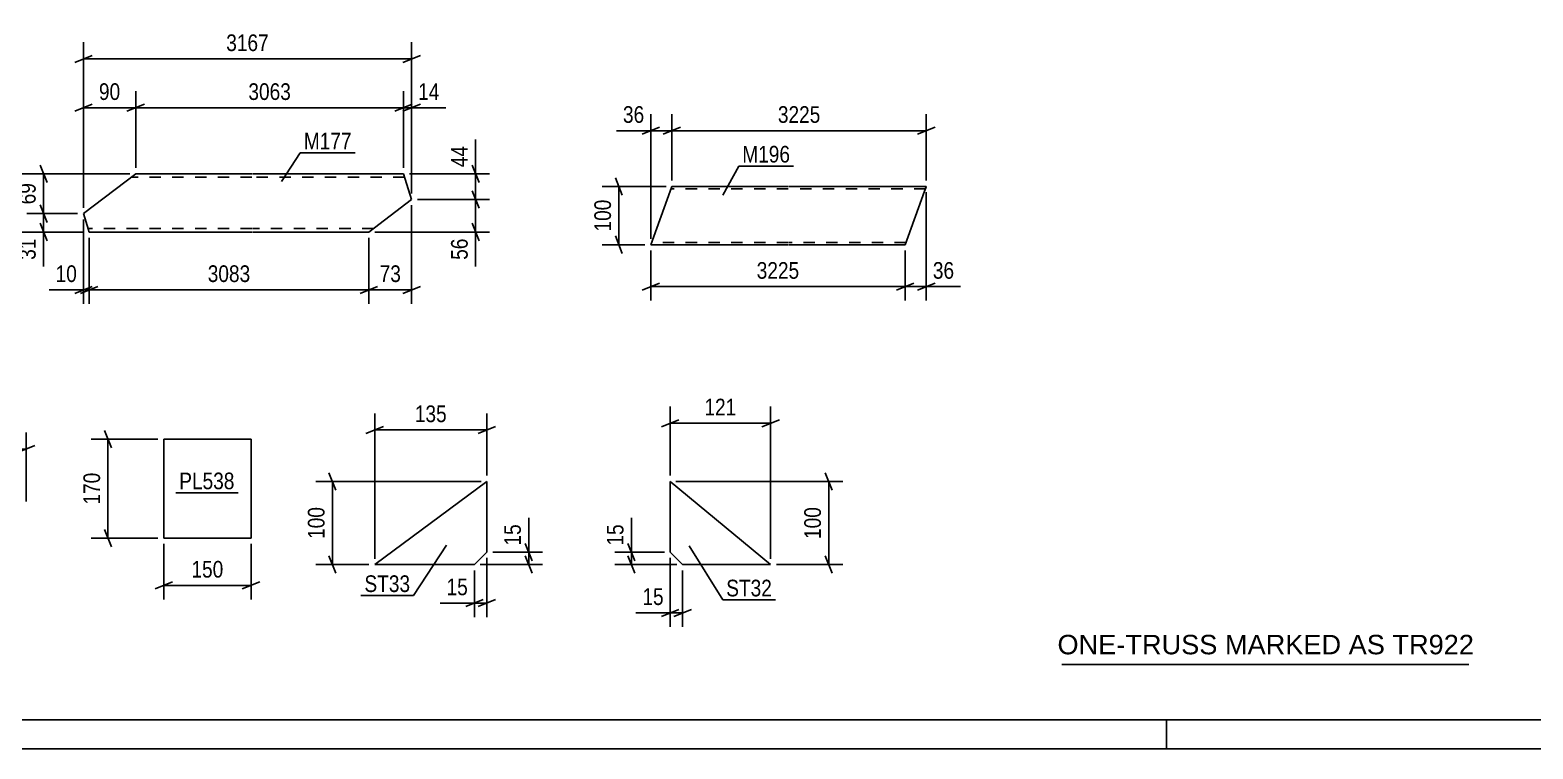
# Model space of a CAD drawing. Header units: millimetres. Extents: x 0 to 841, y 0 to 594.
# Drawn here: x 225.6 to 484, y 0 to 123.5 of the extents above; entities that cross this region are included whole.
import ezdxf

# ---------------------------------------------------------------- set-up
doc = ezdxf.new("R2010")
doc.units = ezdxf.units.MM
doc.linetypes.add('DXK_LINE_DOT2', pattern=[3.9198, 1.9599, -1.9599])
doc.styles.add('Arial', font='ARIAL.TTF', dxfattribs={"height": 0.2})
doc.styles.add('Arial Narrow', font='ARIALN.TTF', dxfattribs={"height": 0.2})

# ---------------------------------------------------------------- blocks, each defined once
blk = doc.blocks.new('Unknown-814521909-1135')
at = {"color": 5, "linetype": 'Continuous'}
for p, q in [((5, 5), (836, 5)), ((421, 0), (421, 5)), ((0, 0), (841, 0))]:
    blk.add_line(p, q, dxfattribs=at)
blk = doc.blocks.new('Unknown-814521909-11376')
at = {"color": 7, "linetype": 'Continuous'}
blk.add_line((403, 14.5), (473, 14.5), dxfattribs=at)
at = {"color": 7, "style": 'Arial'}
blk.add_text('ONE-TRUSS MARKED AS TR922', height=3.3428, dxfattribs=at).set_placement((402.24, 16.25))
blk = doc.blocks.new('Part-814521909-2175 - 2161')
at = {"color": 2, "linetype": 'Continuous'}
for p, q in [((248.56, 53.21), (248.56, 36.21)), ((248.56, 53.21), (263.56, 53.21)), ((263.56, 53.21), (263.56, 36.21)), ((248.56, 36.21), (263.56, 36.21))]:
    blk.add_line(p, q, dxfattribs=at)
blk = doc.blocks.new('Part-814521909-1887 - 1871')
at = {"color": 2, "linetype": 'Continuous'}
for p, q in [((352.91, 31.66), (335.64, 45.94)), ((335.64, 45.94), (335.64, 33.8)), ((335.64, 33.8), (337.78, 31.66)), ((337.78, 31.66), (352.91, 31.66))]:
    blk.add_line(p, q, dxfattribs=at)
blk = doc.blocks.new('Part-814521909-1812 - 1796')
at = {"color": 2, "linetype": 'Continuous'}
for p, q in [((304.12, 45.95), (284.83, 31.66)), ((304.12, 33.81), (304.12, 45.95)), ((301.98, 31.66), (304.12, 33.81)), ((284.83, 31.66), (301.98, 31.66))]:
    blk.add_line(p, q, dxfattribs=at)
blk = doc.blocks.new('Part-814521909-5874 - 5868')
at = {"color": 2, "linetype": 'Continuous'}
for p, q in [((335.65, 95.81), (332.3, 86.61)), ((335.94, 96.61), (335.65, 95.81)), ((355.94, 96.61), (335.94, 96.61)), ((379.68, 96.61), (356.04, 96.61)), ((376.04, 86.61), (379.39, 95.81)), ((379.66, 96.55), (379.39, 95.81)), ((379.66, 96.55), (379.68, 96.61)), ((355.94, 86.61), (332.3, 86.61)), ((376.04, 86.61), (356.04, 86.61))]:
    blk.add_line(p, q, dxfattribs=at)
at = {"color": 7, "linetype": 'DXK_LINE_DOT2'}
for p, q in [((355.94, 96.21), (335.8, 96.21)), ((379.54, 96.21), (356.04, 96.21)), ((379.39, 95.81), (379.6, 96.37)), ((355.94, 87.01), (332.45, 87.01)), ((376.19, 87.01), (356.04, 87.01))]:
    blk.add_line(p, q, dxfattribs=at)
blk = doc.blocks.new('Part-814521909-5952 - 5946')
at = {"color": 2, "linetype": 'Continuous'}
for p, q in [((234.74, 91.94), (243.73, 98.79)), ((263.73, 98.79), (243.73, 98.79)), ((289.8, 98.79), (263.83, 98.79)), ((289.8, 98.79), (291.18, 94.39)), ((291.18, 94.39), (283.83, 88.79)), ((235.61, 89.14), (234.74, 91.94)), ((235.69, 88.88), (235.61, 89.14)), ((235.72, 88.79), (235.69, 88.88)), ((263.73, 88.79), (235.72, 88.79)), ((283.83, 88.79), (263.83, 88.79))]:
    blk.add_line(p, q, dxfattribs=at)
at = {"color": 7, "linetype": 'DXK_LINE_DOT2'}
for p, q in [((263.73, 98.19), (242.94, 98.19)), ((289.99, 98.19), (263.83, 98.19)), ((235.52, 89.44), (235.49, 89.53)), ((263.73, 89.39), (235.53, 89.39)), ((284.62, 89.39), (263.83, 89.39))]:
    blk.add_line(p, q, dxfattribs=at)
blk = doc.blocks.new('StraightDimension-814521909-2177 - 2161')
at = {"color": 7, "linetype": 'Continuous'}
for p, q in [((239.55, 51.71), (238.35, 54.71)), ((247.56, 53.21), (236.1, 53.21)), ((238.95, 36.21), (238.95, 53.21)), ((247.56, 36.21), (236.1, 36.21)), ((238.35, 37.71), (239.55, 34.71))]:
    blk.add_line(p, q, dxfattribs=at)
at = {"color": 0}
blk.add_wipeout([(238.2, 48.05), (234, 48.05), (234, 41.37), (238.2, 41.37)], dxfattribs=at)
at = {"color": 3, "style": 'Arial Narrow'}
blk.add_text('170', height=2.863, rotation=90.0002, dxfattribs=at).set_placement((237.6, 41.97))
blk = doc.blocks.new('StraightDimension-814521909-2188 - 2161')
at = {"color": 7, "linetype": 'Continuous'}
for p, q in [((248.56, 35.21), (248.56, 25.68)), ((263.56, 35.21), (263.56, 25.68)), ((250.06, 28.68), (247.06, 27.48)), ((262.06, 27.48), (265.06, 28.68)), ((248.56, 28.08), (263.56, 28.08))]:
    blk.add_line(p, q, dxfattribs=at)
at = {"color": 0}
blk.add_wipeout([(259.41, 28.83), (259.41, 33.03), (252.72, 33.03), (252.72, 28.83)], dxfattribs=at)
at = {"color": 3, "style": 'Arial Narrow'}
blk.add_text('150', height=2.863, dxfattribs=at).set_placement((253.32, 29.43))
blk = doc.blocks.new('StraightDimension-814521909-1889 - 1871')
at = {"color": 7, "linetype": 'Continuous'}
for p, q in [((335.64, 32.8), (335.64, 20.97)), ((337.78, 30.66), (337.78, 20.97)), ((334.14, 22.77), (337.14, 23.97)), ((335.64, 23.37), (337.78, 23.37)), ((339.28, 23.97), (336.28, 22.77))]:
    blk.add_line(p, q, dxfattribs=at)
at = {"color": 0}
blk.add_wipeout([(335.11, 24.12), (335.11, 28.32), (330.26, 28.32), (330.26, 24.12)], dxfattribs=at)
at = {"color": 7, "linetype": 'Continuous'}
blk.add_line((335.64, 23.37), (329.73, 23.37), dxfattribs=at)
blk.add_line((335.64, 23.37), (329.73, 23.37), dxfattribs=at)
at = {"color": 3, "style": 'Arial Narrow'}
blk.add_text('15', height=2.863, dxfattribs=at).set_placement((330.86, 24.72))
blk = doc.blocks.new('StraightDimension-814521909-1911 - 1871')
at = {"color": 7, "linetype": 'Continuous'}
for p, q in [((334.64, 33.8), (326.11, 33.8)), ((328.36, 35.3), (329.56, 32.3)), ((328.96, 31.66), (328.96, 33.8)), ((336.78, 31.66), (326.11, 31.66)), ((329.56, 30.16), (328.36, 33.16))]:
    blk.add_line(p, q, dxfattribs=at)
at = {"color": 0}
blk.add_wipeout([(328.21, 39.18), (324.01, 39.18), (324.01, 34.32), (328.21, 34.32)], dxfattribs=at)
at = {"color": 7, "linetype": 'Continuous'}
blk.add_line((328.96, 33.8), (328.96, 39.71), dxfattribs=at)
blk.add_line((328.96, 33.8), (328.96, 39.71), dxfattribs=at)
at = {"color": 3, "style": 'Arial Narrow'}
blk.add_text('15', height=2.863, rotation=90.0002, dxfattribs=at).set_placement((327.61, 34.92))
blk = doc.blocks.new('StraightDimension-814521909-1901 - 1871')
at = {"color": 7, "linetype": 'Continuous'}
for p, q in [((335.64, 46.94), (335.64, 58.79)), ((352.91, 32.66), (352.91, 58.79)), ((337.14, 56.54), (334.14, 55.34)), ((335.64, 55.94), (352.91, 55.94)), ((351.41, 55.34), (354.41, 56.54))]:
    blk.add_line(p, q, dxfattribs=at)
at = {"color": 0}
blk.add_wipeout([(347.62, 56.69), (347.62, 60.89), (340.93, 60.89), (340.93, 56.69)], dxfattribs=at)
at = {"color": 3, "style": 'Arial Narrow'}
blk.add_text('121', height=2.863, dxfattribs=at).set_placement((341.53, 57.29))
blk = doc.blocks.new('StraightDimension-814521909-1922 - 1871')
at = {"color": 7, "linetype": 'Continuous'}
for p, q in [((363.51, 44.44), (362.31, 47.44)), ((336.64, 45.94), (365.31, 45.94)), ((362.91, 31.66), (362.91, 45.94)), ((353.91, 31.66), (365.31, 31.66)), ((362.31, 33.16), (363.51, 30.16))]:
    blk.add_line(p, q, dxfattribs=at)
at = {"color": 0}
blk.add_wipeout([(362.16, 42.14), (357.96, 42.14), (357.96, 35.46), (362.16, 35.46)], dxfattribs=at)
at = {"color": 3, "style": 'Arial Narrow'}
blk.add_text('100', height=2.863, rotation=90.0002, dxfattribs=at).set_placement((361.56, 36.06))
blk = doc.blocks.new('StraightDimension-814521909-1814 - 1796')
at = {"color": 7, "linetype": 'Continuous'}
for p, q in [((305.12, 33.81), (313.71, 33.81)), ((310.71, 35.31), (311.91, 32.31)), ((311.31, 31.66), (311.31, 33.81)), ((302.98, 31.66), (313.71, 31.66)), ((311.91, 30.16), (310.71, 33.16))]:
    blk.add_line(p, q, dxfattribs=at)
at = {"color": 0}
blk.add_wipeout([(310.56, 39.19), (306.36, 39.19), (306.36, 34.33), (310.56, 34.33)], dxfattribs=at)
at = {"color": 7, "linetype": 'Continuous'}
blk.add_line((311.31, 33.81), (311.31, 39.71), dxfattribs=at)
blk.add_line((311.31, 33.81), (311.31, 39.71), dxfattribs=at)
at = {"color": 3, "style": 'Arial Narrow'}
blk.add_text('15', height=2.863, rotation=90.0002, dxfattribs=at).set_placement((309.96, 34.93))
blk = doc.blocks.new('StraightDimension-814521909-1853 - 1796')
at = {"color": 7, "linetype": 'Continuous'}
for p, q in [((304.12, 32.81), (304.12, 22.65)), ((301.98, 30.66), (301.98, 22.65)), ((300.48, 24.45), (303.48, 25.65)), ((301.98, 25.05), (304.12, 25.05)), ((305.62, 25.65), (302.62, 24.45))]:
    blk.add_line(p, q, dxfattribs=at)
at = {"color": 0}
blk.add_wipeout([(301.45, 25.8), (301.45, 30), (296.59, 30), (296.59, 25.8)], dxfattribs=at)
at = {"color": 7, "linetype": 'Continuous'}
blk.add_line((301.98, 25.05), (296.07, 25.05), dxfattribs=at)
blk.add_line((301.98, 25.05), (296.07, 25.05), dxfattribs=at)
at = {"color": 3, "style": 'Arial Narrow'}
blk.add_text('15', height=2.863, dxfattribs=at).set_placement((297.19, 26.4))
blk = doc.blocks.new('StraightDimension-814521909-1829 - 1796')
at = {"color": 7, "linetype": 'Continuous'}
for p, q in [((278.15, 44.45), (276.95, 47.45)), ((303.12, 45.95), (274.7, 45.95)), ((277.55, 31.66), (277.55, 45.95)), ((283.83, 31.66), (274.7, 31.66)), ((276.95, 33.16), (278.15, 30.16))]:
    blk.add_line(p, q, dxfattribs=at)
at = {"color": 0}
blk.add_wipeout([(276.8, 42.15), (272.6, 42.15), (272.6, 35.47), (276.8, 35.47)], dxfattribs=at)
at = {"color": 3, "style": 'Arial Narrow'}
blk.add_text('100', height=2.863, rotation=90.0002, dxfattribs=at).set_placement((276.2, 36.07))
blk = doc.blocks.new('StraightDimension-814521909-1841 - 1796')
at = {"color": 7, "linetype": 'Continuous'}
for p, q in [((284.83, 32.66), (284.83, 57.63)), ((304.12, 46.95), (304.12, 57.63)), ((286.33, 55.38), (283.33, 54.18)), ((284.83, 54.78), (304.12, 54.78)), ((302.62, 54.18), (305.62, 55.38))]:
    blk.add_line(p, q, dxfattribs=at)
at = {"color": 0}
blk.add_wipeout([(297.82, 55.53), (297.82, 59.73), (291.13, 59.73), (291.13, 55.53)], dxfattribs=at)
at = {"color": 3, "style": 'Arial Narrow'}
blk.add_text('135', height=2.863, dxfattribs=at).set_placement((291.73, 56.13))
blk = doc.blocks.new('StraightDimension-814521909-5929 - 5868')
at = {"color": 7, "linetype": 'Continuous'}
for p, q in [((332.3, 85.61), (332.3, 77.01)), ((376.04, 85.61), (376.04, 77.01)), ((333.8, 80.01), (330.8, 78.81)), ((332.3, 79.41), (376.04, 79.41)), ((374.54, 78.81), (377.54, 80.01))]:
    blk.add_line(p, q, dxfattribs=at)
at = {"color": 0}
blk.add_wipeout([(358.43, 80.16), (358.43, 84.36), (349.92, 84.36), (349.92, 80.16)], dxfattribs=at)
at = {"color": 3, "style": 'Arial Narrow'}
blk.add_text('3225', height=2.863, dxfattribs=at).set_placement((350.52, 80.76))
blk = doc.blocks.new('StraightDimension-814521909-5917 - 5868')
at = {"color": 7, "linetype": 'Continuous'}
for p, q in [((379.68, 95.61), (379.68, 77.01)), ((376.04, 85.61), (376.04, 77.01)), ((374.54, 78.81), (377.54, 80.01)), ((376.04, 79.41), (379.68, 79.41)), ((381.18, 80.01), (378.18, 78.81))]:
    blk.add_line(p, q, dxfattribs=at)
at = {"color": 0}
blk.add_wipeout([(385.06, 80.16), (385.06, 84.36), (380.21, 84.36), (380.21, 80.16)], dxfattribs=at)
at = {"color": 7, "linetype": 'Continuous'}
blk.add_line((379.68, 79.41), (385.59, 79.41), dxfattribs=at)
blk.add_line((379.68, 79.41), (385.59, 79.41), dxfattribs=at)
at = {"color": 3, "style": 'Arial Narrow'}
blk.add_text('36', height=2.863, dxfattribs=at).set_placement((380.81, 80.76))
blk = doc.blocks.new('StraightDimension-814521909-5877 - 5868')
at = {"color": 7, "linetype": 'Continuous'}
for p, q in [((334.94, 96.61), (323.96, 96.61)), ((326.21, 98.11), (327.41, 95.11)), ((326.81, 86.61), (326.81, 96.61)), ((327.41, 85.11), (326.21, 88.11)), ((331.3, 86.61), (323.96, 86.61))]:
    blk.add_line(p, q, dxfattribs=at)
at = {"color": 0}
blk.add_wipeout([(326.06, 94.95), (321.86, 94.95), (321.86, 88.27), (326.06, 88.27)], dxfattribs=at)
at = {"color": 3, "style": 'Arial Narrow'}
blk.add_text('100', height=2.863, rotation=90.0002, dxfattribs=at).set_placement((325.46, 88.87))
blk = doc.blocks.new('StraightDimension-814521909-5892 - 5868')
at = {"color": 7, "linetype": 'Continuous'}
for p, q in [((332.3, 87.61), (332.3, 109.04)), ((335.94, 97.61), (335.94, 109.04)), ((330.8, 105.59), (333.8, 106.79)), ((332.3, 106.19), (335.94, 106.19)), ((337.44, 106.79), (334.44, 105.59))]:
    blk.add_line(p, q, dxfattribs=at)
at = {"color": 0}
blk.add_wipeout([(331.78, 106.94), (331.78, 111.14), (326.92, 111.14), (326.92, 106.94)], dxfattribs=at)
at = {"color": 7, "linetype": 'Continuous'}
blk.add_line((332.3, 106.19), (326.4, 106.19), dxfattribs=at)
blk.add_line((332.3, 106.19), (326.4, 106.19), dxfattribs=at)
at = {"color": 3, "style": 'Arial Narrow'}
blk.add_text('36', height=2.863, dxfattribs=at).set_placement((327.52, 107.54))
blk = doc.blocks.new('StraightDimension-814521909-5904 - 5868')
at = {"color": 7, "linetype": 'Continuous'}
for p, q in [((335.94, 97.61), (335.94, 109.04)), ((379.68, 97.61), (379.68, 109.04)), ((337.44, 106.79), (334.44, 105.59)), ((335.94, 106.19), (379.68, 106.19)), ((378.18, 105.59), (381.18, 106.79))]:
    blk.add_line(p, q, dxfattribs=at)
at = {"color": 0}
blk.add_wipeout([(362.07, 106.94), (362.07, 111.14), (353.56, 111.14), (353.56, 106.94)], dxfattribs=at)
at = {"color": 3, "style": 'Arial Narrow'}
blk.add_text('3225', height=2.863, dxfattribs=at).set_placement((354.16, 107.54))
blk = doc.blocks.new('StraightDimension-814521909-6008 - 5946')
at = {"color": 7, "linetype": 'Continuous'}
for p, q in [((234.74, 90.94), (234.74, 76.45)), ((235.72, 87.79), (235.72, 76.45)), ((233.24, 78.25), (236.24, 79.45)), ((237.22, 79.45), (234.22, 78.25)), ((234.74, 78.85), (235.72, 78.85))]:
    blk.add_line(p, q, dxfattribs=at)
at = {"color": 0}
blk.add_wipeout([(234.21, 79.6), (234.21, 83.8), (229.36, 83.8), (229.36, 79.6)], dxfattribs=at)
at = {"color": 7, "linetype": 'Continuous'}
blk.add_line((234.74, 78.85), (228.83, 78.85), dxfattribs=at)
blk.add_line((234.74, 78.85), (228.83, 78.85), dxfattribs=at)
at = {"color": 3, "style": 'Arial Narrow'}
blk.add_text('10', height=2.863, dxfattribs=at).set_placement((229.96, 80.2))
blk = doc.blocks.new('StraightDimension-814521909-5984 - 5946')
at = {"color": 7, "linetype": 'Continuous'}
for p, q in [((235.72, 87.79), (235.72, 76.45)), ((283.83, 87.79), (283.83, 76.45)), ((237.22, 79.45), (234.22, 78.25)), ((235.72, 78.85), (283.83, 78.85)), ((282.33, 78.25), (285.33, 79.45))]:
    blk.add_line(p, q, dxfattribs=at)
at = {"color": 0}
blk.add_wipeout([(264.03, 79.6), (264.03, 83.8), (255.52, 83.8), (255.52, 79.6)], dxfattribs=at)
at = {"color": 3, "style": 'Arial Narrow'}
blk.add_text('3083', height=2.863, dxfattribs=at).set_placement((256.12, 80.2))
blk = doc.blocks.new('StraightDimension-814521909-6043 - 5946')
at = {"color": 7, "linetype": 'Continuous'}
for p, q in [((243.73, 99.79), (243.73, 112.97)), ((289.8, 99.79), (289.8, 112.97)), ((245.23, 110.72), (242.23, 109.52)), ((243.73, 110.12), (289.8, 110.12)), ((288.3, 109.52), (291.3, 110.72))]:
    blk.add_line(p, q, dxfattribs=at)
at = {"color": 0}
blk.add_wipeout([(271.02, 110.87), (271.02, 115.07), (262.51, 115.07), (262.51, 110.87)], dxfattribs=at)
at = {"color": 3, "style": 'Arial Narrow'}
blk.add_text('3063', height=2.863, dxfattribs=at).set_placement((263.11, 111.47))
blk = doc.blocks.new('StraightDimension-814521909-5955 - 5946')
at = {"color": 7, "linetype": 'Continuous'}
for p, q in [((236.24, 119.12), (233.24, 117.92)), ((234.74, 92.94), (234.74, 121.37)), ((289.68, 117.92), (292.68, 119.12)), ((291.18, 95.39), (291.18, 121.37)), ((234.74, 118.52), (291.18, 118.52))]:
    blk.add_line(p, q, dxfattribs=at)
at = {"color": 0}
blk.add_wipeout([(267.21, 119.27), (267.21, 123.47), (258.7, 123.47), (258.7, 119.27)], dxfattribs=at)
at = {"color": 3, "style": 'Arial Narrow'}
blk.add_text('3167', height=2.863, dxfattribs=at).set_placement((259.3, 119.87))
blk = doc.blocks.new('StraightDimension-814521909-5966 - 5946')
at = {"color": 7, "linetype": 'Continuous'}
for p, q in [((291.18, 93.39), (291.18, 76.45)), ((283.83, 87.79), (283.83, 76.45)), ((282.33, 78.25), (285.33, 79.45)), ((283.83, 78.85), (291.18, 78.85)), ((292.68, 79.45), (289.68, 78.25))]:
    blk.add_line(p, q, dxfattribs=at)
at = {"color": 0}
blk.add_wipeout([(289.93, 79.6), (289.93, 83.8), (285.08, 83.8), (285.08, 79.6)], dxfattribs=at)
at = {"color": 3, "style": 'Arial Narrow'}
blk.add_text('73', height=2.863, dxfattribs=at).set_placement((285.68, 80.2))
blk = doc.blocks.new('StraightDimension-814521909-6026 - 5946')
at = {"color": 7, "linetype": 'Continuous'}
for p, q in [((289.8, 99.79), (289.8, 112.97)), ((291.18, 95.39), (291.18, 112.97)), ((288.3, 109.52), (291.3, 110.72)), ((292.68, 110.72), (289.68, 109.52)), ((289.8, 110.12), (291.18, 110.12))]:
    blk.add_line(p, q, dxfattribs=at)
at = {"color": 0}
blk.add_wipeout([(296.56, 110.87), (296.56, 115.07), (291.7, 115.07), (291.7, 110.87)], dxfattribs=at)
at = {"color": 7, "linetype": 'Continuous'}
blk.add_line((291.18, 110.12), (297.08, 110.12), dxfattribs=at)
blk.add_line((291.18, 110.12), (297.08, 110.12), dxfattribs=at)
at = {"color": 3, "style": 'Arial Narrow'}
blk.add_text('14', height=2.863, dxfattribs=at).set_placement((292.3, 111.47))
blk = doc.blocks.new('StraightDimension-814521909-6067 - 5946')
at = {"color": 7, "linetype": 'Continuous'}
for p, q in [((234.74, 92.94), (234.74, 112.97)), ((243.73, 99.79), (243.73, 112.97)), ((233.24, 109.52), (236.24, 110.72)), ((234.74, 110.12), (243.73, 110.12)), ((245.23, 110.72), (242.23, 109.52))]:
    blk.add_line(p, q, dxfattribs=at)
at = {"color": 0}
blk.add_wipeout([(241.66, 110.87), (241.66, 115.07), (236.81, 115.07), (236.81, 110.87)], dxfattribs=at)
at = {"color": 3, "style": 'Arial Narrow'}
blk.add_text('90', height=2.863, dxfattribs=at).set_placement((237.41, 111.47))
blk = doc.blocks.new('StraightDimension-814521909-6085 - 5946')
at = {"color": 7, "linetype": 'Continuous'}
for p, q in [((227.28, 93.44), (228.48, 90.44)), ((233.74, 91.94), (225.03, 91.94)), ((227.88, 88.79), (227.88, 91.94)), ((234.72, 88.79), (225.03, 88.79)), ((228.48, 87.29), (227.28, 90.29))]:
    blk.add_line(p, q, dxfattribs=at)
at = {"color": 0}
blk.add_wipeout([(227.13, 88.27), (222.93, 88.27), (222.93, 83.41), (227.13, 83.41)], dxfattribs=at)
at = {"color": 7, "linetype": 'Continuous'}
blk.add_line((227.88, 88.79), (227.88, 82.89), dxfattribs=at)
blk.add_line((227.88, 88.79), (227.88, 82.89), dxfattribs=at)
at = {"color": 3, "style": 'Arial Narrow'}
blk.add_text('31', height=2.863, rotation=90.0002, dxfattribs=at).set_placement((226.53, 84.01))
blk = doc.blocks.new('StraightDimension-814521909-6109 - 5946')
at = {"color": 7, "linetype": 'Continuous'}
for p, q in [((242.73, 98.79), (225.03, 98.79)), ((227.28, 100.29), (228.48, 97.29)), ((227.88, 91.94), (227.88, 98.79)), ((228.48, 90.44), (227.28, 93.44)), ((233.74, 91.94), (225.03, 91.94))]:
    blk.add_line(p, q, dxfattribs=at)
at = {"color": 0}
blk.add_wipeout([(227.13, 97.79), (222.93, 97.79), (222.93, 92.94), (227.13, 92.94)], dxfattribs=at)
at = {"color": 3, "style": 'Arial Narrow'}
blk.add_text('69', height=2.863, rotation=90.0002, dxfattribs=at).set_placement((226.53, 93.54))
blk = doc.blocks.new('StraightDimension-814521909-6134 - 5946')
at = {"color": 7, "linetype": 'Continuous'}
for p, q in [((301.57, 95.89), (302.77, 92.89)), ((292.18, 94.39), (304.57, 94.39)), ((302.17, 88.79), (302.17, 94.39)), ((284.83, 88.79), (304.57, 88.79)), ((302.77, 87.29), (301.57, 90.29))]:
    blk.add_line(p, q, dxfattribs=at)
at = {"color": 0}
blk.add_wipeout([(301.42, 88.27), (297.22, 88.27), (297.22, 83.41), (301.42, 83.41)], dxfattribs=at)
at = {"color": 7, "linetype": 'Continuous'}
blk.add_line((302.17, 88.79), (302.17, 82.88), dxfattribs=at)
blk.add_line((302.17, 88.79), (302.17, 82.88), dxfattribs=at)
at = {"color": 3, "style": 'Arial Narrow'}
blk.add_text('56', height=2.863, rotation=90.0002, dxfattribs=at).set_placement((300.82, 84.01))
blk = doc.blocks.new('StraightDimension-814521909-6158 - 5946')
at = {"color": 7, "linetype": 'Continuous'}
for p, q in [((290.8, 98.79), (304.57, 98.79)), ((301.57, 100.29), (302.77, 97.29)), ((302.17, 94.39), (302.17, 98.79)), ((302.77, 92.89), (301.57, 95.89)), ((292.18, 94.39), (304.57, 94.39))]:
    blk.add_line(p, q, dxfattribs=at)
at = {"color": 0}
blk.add_wipeout([(301.42, 104.17), (297.22, 104.17), (297.22, 99.32), (301.42, 99.32)], dxfattribs=at)
at = {"color": 7, "linetype": 'Continuous'}
blk.add_line((302.17, 98.79), (302.17, 104.7), dxfattribs=at)
blk.add_line((302.17, 98.79), (302.17, 104.7), dxfattribs=at)
at = {"color": 3, "style": 'Arial Narrow'}
blk.add_text('44', height=2.863, rotation=90.0002, dxfattribs=at).set_placement((300.82, 99.92))
blk = doc.blocks.new('StraightDimension-814521909-6183 - 5946')
at = {"color": 7, "linetype": 'Continuous'}
for p, q in [((242.73, 98.79), (219.11, 98.79)), ((221.36, 100.29), (222.56, 97.29)), ((221.96, 88.79), (221.96, 98.79)), ((234.72, 88.79), (219.11, 88.79)), ((222.56, 87.29), (221.36, 90.29))]:
    blk.add_line(p, q, dxfattribs=at)
at = {"color": 0}
blk.add_wipeout([(221.21, 97.13), (217.01, 97.13), (217.01, 90.45), (221.21, 90.45)], dxfattribs=at)
at = {"color": 3, "style": 'Arial Narrow'}
blk.add_text('100', height=2.863, rotation=90.0002, dxfattribs=at).set_placement((220.61, 91.05))
blk = doc.blocks.new('StraightDimension-814521909-6479 - 6473')
at = {"color": 7, "linetype": 'Continuous'}
for p, q in [((202.74, 42.5), (202.74, 54.35)), ((224.91, 42.5), (224.91, 54.35)), ((204.24, 52.1), (201.24, 50.9)), ((223.41, 50.9), (226.41, 52.1)), ((202.74, 51.5), (224.91, 51.5))]:
    blk.add_line(p, q, dxfattribs=at)
at = {"color": 0}
blk.add_wipeout([(217.17, 52.25), (217.17, 56.45), (210.48, 56.45), (210.48, 52.25)], dxfattribs=at)
at = {"color": 3, "style": 'Arial Narrow'}
blk.add_text('222', height=2.863, dxfattribs=at).set_placement((211.08, 52.85))
blk = doc.blocks.new('Mark-814521909-2173 - 2161')
at = {"color": 0}
blk.add_wipeout([(260.73, 44.6), (260.73, 47.6), (251.22, 47.6), (251.22, 44.6)], dxfattribs=at)
blk.add_wipeout([(260.73, 44.6), (260.73, 47.6), (251.22, 47.6), (251.22, 44.6)], dxfattribs=at)
at = {"color": 30, "linetype": 'Continuous'}
blk.add_line((250.62, 44), (261.33, 44), dxfattribs=at)
at = {"color": 3, "style": 'Arial Narrow'}
blk.add_text('PL538', height=2.863, dxfattribs=at).set_placement((251.22, 44.6))
blk = doc.blocks.new('Mark-814521909-1883 - 1871')
at = {"color": 0}
blk.add_wipeout([(353.13, 26.2), (353.13, 29.2), (345.28, 29.2), (345.28, 26.2)], dxfattribs=at)
blk.add_wipeout([(353.13, 26.2), (353.13, 29.2), (345.28, 29.2), (345.28, 26.2)], dxfattribs=at)
at = {"color": 30, "linetype": 'Continuous'}
for p, q in [((338.91, 34.88), (344.68, 25.6)), ((344.68, 25.6), (353.73, 25.6))]:
    blk.add_line(p, q, dxfattribs=at)
at = {"color": 3, "style": 'Arial Narrow'}
blk.add_text('ST32', height=2.863, dxfattribs=at).set_placement((345.28, 26.2))
blk = doc.blocks.new('Mark-814521909-1808 - 1796')
at = {"color": 0}
blk.add_wipeout([(290.93, 26.95), (290.93, 29.95), (283.07, 29.95), (283.07, 26.95)], dxfattribs=at)
blk.add_wipeout([(290.93, 26.95), (290.93, 29.95), (283.07, 29.95), (283.07, 26.95)], dxfattribs=at)
at = {"color": 30, "linetype": 'Continuous'}
for p in [(297.15, 35.01), (282.47, 26.35)]:
    blk.add_line(p, (291.53, 26.35), dxfattribs=at)
at = {"color": 3, "style": 'Arial Narrow'}
blk.add_text('ST33', height=2.863, dxfattribs=at).set_placement((283.07, 26.95))
blk = doc.blocks.new('Mark-814521909-5870 - 5868')
at = {"color": 0}
blk.add_wipeout([(356.27, 100.72), (356.27, 103.72), (348.04, 103.72), (348.04, 100.72)], dxfattribs=at)
blk.add_wipeout([(356.27, 100.72), (356.27, 103.72), (348.04, 103.72), (348.04, 100.72)], dxfattribs=at)
at = {"color": 30, "linetype": 'Continuous'}
for p, q in [((344.7, 95.12), (347.44, 100.12)), ((347.44, 100.12), (356.87, 100.12))]:
    blk.add_line(p, q, dxfattribs=at)
at = {"color": 3, "style": 'Arial Narrow'}
blk.add_text('M196', height=2.863, dxfattribs=at).set_placement((348.04, 100.72))
blk = doc.blocks.new('Mark-814521909-5948 - 5946')
at = {"color": 0}
blk.add_wipeout([(280.86, 102.98), (280.86, 105.98), (272.64, 105.98), (272.64, 102.98)], dxfattribs=at)
blk.add_wipeout([(280.86, 102.98), (280.86, 105.98), (272.64, 105.98), (272.64, 102.98)], dxfattribs=at)
at = {"color": 30, "linetype": 'Continuous'}
for p, q in [((268.81, 97.46), (272.04, 102.38)), ((272.04, 102.38), (281.46, 102.38))]:
    blk.add_line(p, q, dxfattribs=at)
at = {"color": 3, "style": 'Arial Narrow'}
blk.add_text('M177', height=2.863, dxfattribs=at).set_placement((272.64, 102.98))

msp = doc.modelspace()

# ---------------------------------------------------------------- block references
for name in ['Unknown-814521909-1135', 'Part-814521909-5952 - 5946', 'Part-814521909-5874 - 5868', 'Part-814521909-2175 - 2161', 'Part-814521909-1812 - 1796', 'Part-814521909-1887 - 1871', 'Unknown-814521909-11376']:
    msp.add_blockref(name, (0, 0))

# ---------------------------------------------------------------- next in the draw order: block references
for name in ['StraightDimension-814521909-6043 - 5946', 'StraightDimension-814521909-6008 - 5946', 'StraightDimension-814521909-5929 - 5868', 'StraightDimension-814521909-6479 - 6473', 'StraightDimension-814521909-2177 - 2161', 'Mark-814521909-2173 - 2161', 'StraightDimension-814521909-1814 - 1796', 'StraightDimension-814521909-1889 - 1871']:
    msp.add_blockref(name, (0, 0))

# ---------------------------------------------------------------- next in the draw order: block references
for name in ['StraightDimension-814521909-5955 - 5946', 'StraightDimension-814521909-5877 - 5868', 'StraightDimension-814521909-5917 - 5868', 'StraightDimension-814521909-5984 - 5946', 'StraightDimension-814521909-1911 - 1871', 'StraightDimension-814521909-2188 - 2161', 'StraightDimension-814521909-1853 - 1796']:
    msp.add_blockref(name, (0, 0))

# ---------------------------------------------------------------- next in the draw order: block references
for name in ['StraightDimension-814521909-6067 - 5946', 'StraightDimension-814521909-6026 - 5946', 'StraightDimension-814521909-5892 - 5868', 'Mark-814521909-5948 - 5946', 'StraightDimension-814521909-5966 - 5946', 'StraightDimension-814521909-1901 - 1871', 'StraightDimension-814521909-1829 - 1796']:
    msp.add_blockref(name, (0, 0))

# ---------------------------------------------------------------- next in the draw order: block references
for name in ['StraightDimension-814521909-5904 - 5868', 'StraightDimension-814521909-6134 - 5946', 'StraightDimension-814521909-6085 - 5946', 'StraightDimension-814521909-1841 - 1796', 'StraightDimension-814521909-1922 - 1871']:
    msp.add_blockref(name, (0, 0))

# ---------------------------------------------------------------- next in the draw order: block references
for name in ['StraightDimension-814521909-6158 - 5946', 'Mark-814521909-5870 - 5868', 'StraightDimension-814521909-6109 - 5946', 'Mark-814521909-1808 - 1796', 'Mark-814521909-1883 - 1871']:
    msp.add_blockref(name, (0, 0))

# ---------------------------------------------------------------- next in the draw order: block references
msp.add_blockref('StraightDimension-814521909-6183 - 5946', (0, 0))

doc.saveas('drawing.dxf')
